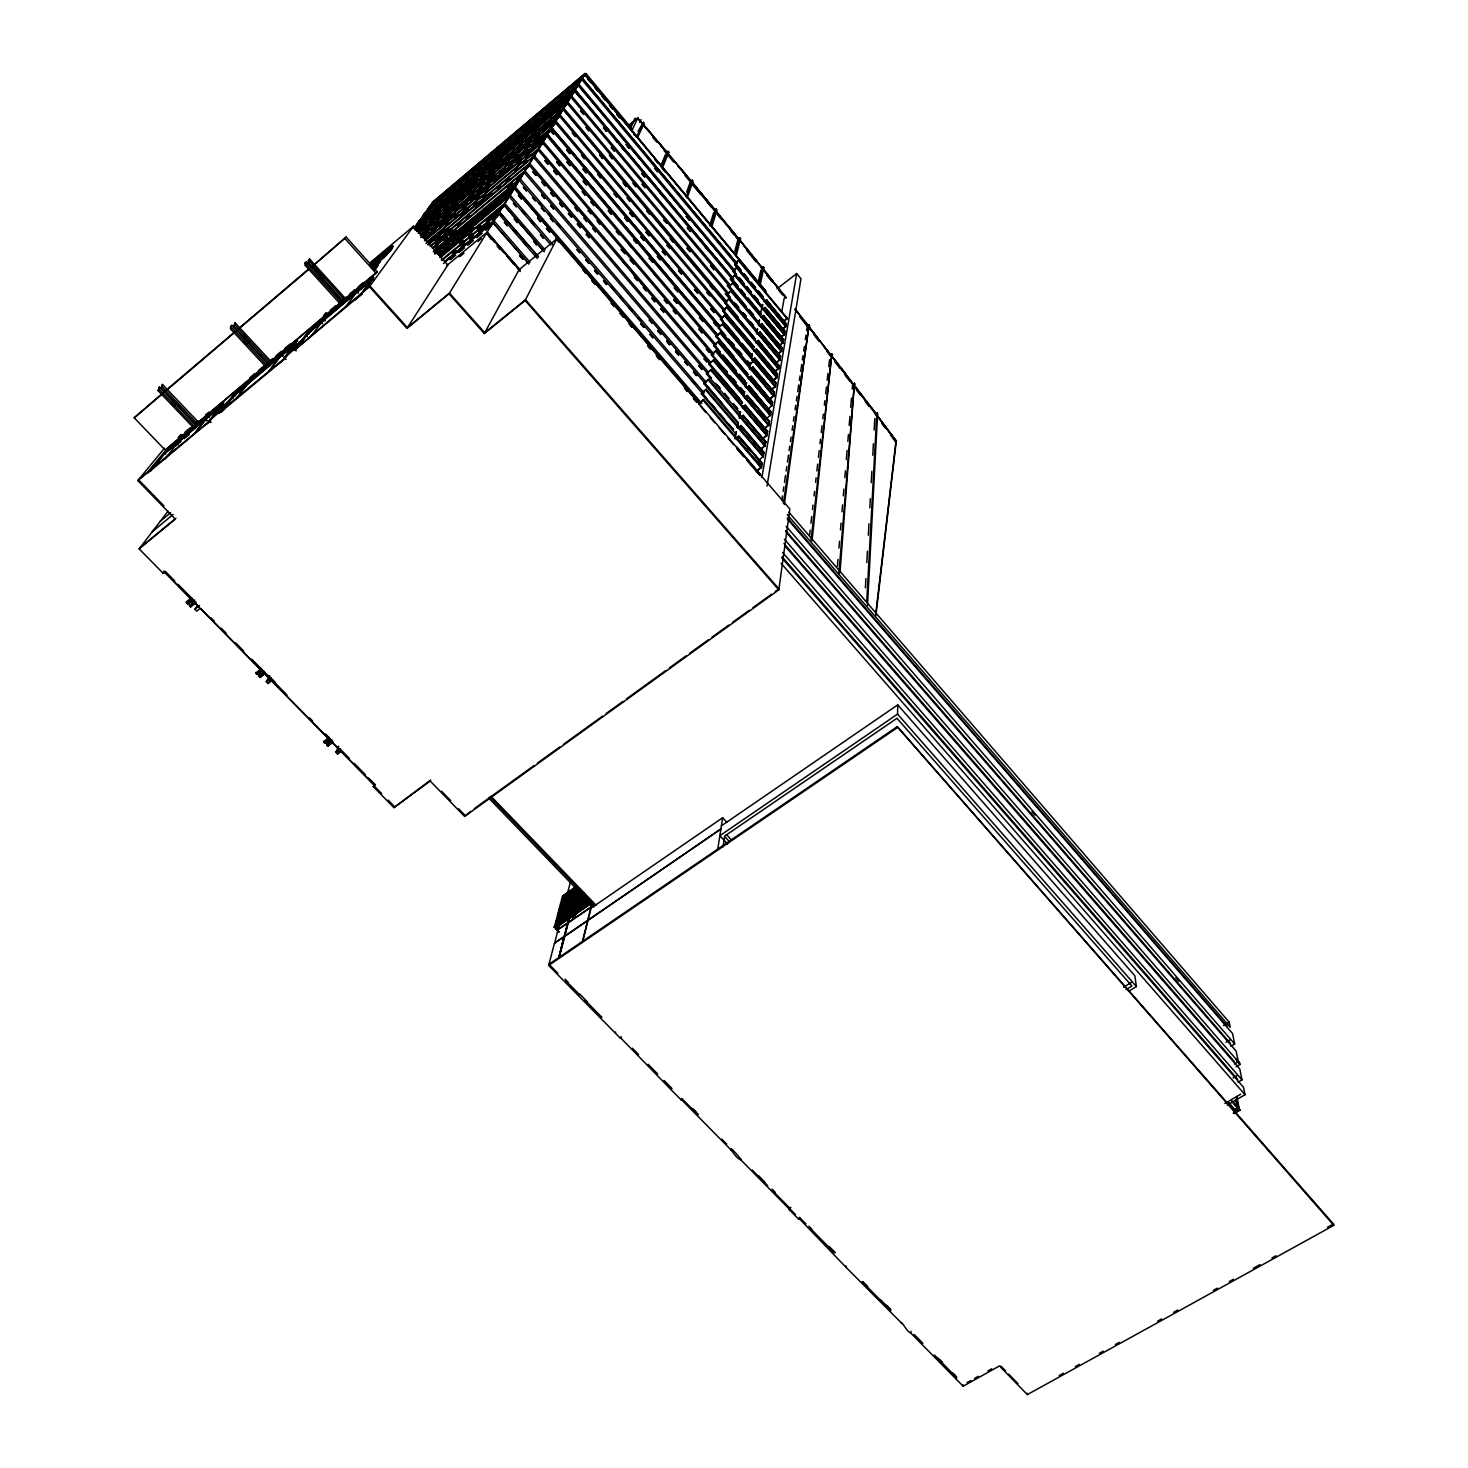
<?xml version="1.0" encoding="UTF-8"?>
<svg xmlns="http://www.w3.org/2000/svg" width="1468" height="1468" viewBox="0 0 1468 1468"><rect width="100%" height="100%" fill="white"/><g stroke="black" fill="none" stroke-linecap="round" stroke-linejoin="round"><path stroke-width="1.5" d="M190.62 606.981L189.39 605L190.62 606.981L195.794 602.816M161.205 388.103L162.471 384.451L198.455 422.215L197.318 423.628L196.07 424.656L161.205 388.103L162.471 384.451M158.14 390.708L159.406 387.057L195.391 424.784L194.253 426.197L193.005 427.225L158.14 390.708L159.406 387.057M557.84 973.247L548.977 964.256L897.26 726.642L1333.476 1224L1333.806 1225.358L1027.325 1394.6L999.433 1365.937L963.173 1386.232L910.619 1332.889L911.022 1331.274M192.785 599.751L187.592 603.917L186.381 601.953L191.739 597.641M901.48 1323.622C900.82 1319.347 907.426 1332.724 910.619 1332.889M187.592 603.917L186.381 601.953M1333.806 1225.358L897.26 726.642M1128.598 991.322L1136.397 986.551L897.554 714.09L897.755 704.86L721.394 825.842M901.884 1323.402L845.972 1267.269L846.027 1265.911M867.496 605.587L877.607 413.664L876.855 412.765L875.038 414.104M866.707 602.247L876.855 412.765M865.386 587.787L865.9 578.649M866.799 562.648L867.423 551.234M868.322 535.233L868.946 523.801M869.845 507.8L870.341 498.661M871.24 482.66L871.864 471.228M872.763 455.245L873.387 443.813M874.157 430.087L874.8 418.674M799.583 1217.467L798.702 1219.284L799.583 1217.467L805.877 1223.872M839.99 572.52L854.413 383.24L852.596 384.579L852.229 389.13M798.702 1219.284L789.142 1209.559L790.812 1207.283M789.142 1209.559L789.637 1207.999L772.48 1190.566M838.87 573.713L854.413 383.24M837.421 566.208L837.989 559.4M838.944 548.059L839.512 541.233M840.467 529.893L841.036 523.085M841.99 511.726L842.559 504.919M843.311 495.835L843.88 489.027M844.834 477.669L845.403 470.861M846.339 459.502L847.109 450.419M847.862 441.354L848.431 434.528M849.183 425.445L849.954 416.38M850.706 407.297L851.458 398.213M811.088 539.802L831.842 353.843L830.044 355.219M812.024 540.885L831.842 353.843M740.734 1160.436L740.881 1159.133C719.944 1134.14 738.019 1162.491 740.881 1159.133M809.657 534.591L810.171 530.058M810.942 523.232L811.712 516.424M812.501 509.616L813.015 505.084M814.043 496L814.556 491.45M815.584 482.366L816.098 477.834M816.887 471.008L817.658 464.2M818.428 457.392L819.199 450.584M819.97 443.776L820.502 439.226M821.273 432.418L822.043 425.61M822.814 418.802L823.328 414.251M824.374 405.168L824.888 400.636M825.658 393.809L826.429 387.002M827.2 380.194L827.97 373.386M828.759 366.578L829.53 359.752M875.864 615.863L896.251 441.317L886.085 427.628M875.772 613.551L895.957 441.281M730.936 1150.49L731.101 1149.187M368.688 778.003L375.111 784.536L373.276 786.609L393.956 807.62L430.638 779.985L430.197 781.068L464.64 816.447L778.811 589.861L789.857 509.011L556.867 238.789L519.085 269.653L484.312 333.548L449.006 293.82L486.807 232.696L519.085 269.653M784.316 504.46L809.125 324.685L807.327 326.061L806.666 330.594M783.38 503.377L809.125 324.685M781.838 500.46L782.499 495.927M783.16 491.395L783.82 486.862M784.481 482.33L785.472 475.54M786.132 471.008L786.811 466.475M787.472 461.961L788.463 455.153M789.123 450.621L789.784 446.107M790.445 441.574L791.105 437.042M792.096 430.252L792.757 425.72M793.417 421.188L794.078 416.655M795.087 409.866L795.748 405.333M796.408 400.801L797.069 396.268M797.73 391.736L798.72 384.946M799.381 380.414L800.042 375.881M800.702 371.349L801.693 364.559M802.354 360.027L803.014 355.495M803.693 350.962L804.354 346.448M805.345 339.64L806.005 335.108M722.99 846.889L724.366 837.898M671.537 1088.705L671.335 1089.972L681.372 1100.156L681.959 1098.633L697.924 1114.873M558.831 957.833L564.024 936.584L558.831 957.833L564.593 936.492L720.935 828.796M681.372 1100.156L681.556 1098.89M717.76 849.11L722.66 817.731L726.752 822.172M767.012 486.128L800.977 278.736L796.684 273.562L776.957 288.847M761.892 477.522L796.684 273.562M780.003 359.532L780.481 356.724M781.471 350.962L781.949 348.21L761.69 324.079L759.25 325.951M783.398 339.86L782.939 342.558L762.809 318.574L763.342 315.95L783.233 339.989L782.756 342.686M784.811 331.695L784.352 334.337L764.443 310.555L764.975 307.968L784.646 331.823L784.187 334.465M785.747 326.263L786.206 323.676L766.553 300.169L766.039 302.683M760.387 474.274L759.617 474.861L746.625 459.814L759.598 474.953L760.387 474.274L736.661 446.749M756.479 471.779L761.672 466.861L756.681 470.678M758.424 460.805L763.562 455.961L706.181 389.259L701.319 393.809L735.945 434.051M760.332 450.089L765.397 445.299L760.516 449.043M765.25 442.363L766.002 441.813L765.25 442.363L742.991 416.38M762.186 439.611L767.195 434.895L711.191 369.477L706.438 373.918L740.221 413.37M764.002 429.372L768.957 424.711L713.595 359.917L708.897 364.303L742.294 403.388M765.782 419.371L770.682 414.747L769.929 415.371M768.553 408.783L772.37 405.003L718.256 341.42L713.668 345.714L746.313 384.047M770.241 399.204L774.003 395.479L720.513 332.484L715.98 336.722L748.24 374.707L716.201 335.823M771.893 389.846L775.618 386.157L772.058 388.91M762.975 368.872L776.132 383.166L754.772 357.807L752.038 359.972M773.508 380.671L777.196 377.019L724.88 315.18L720.439 319.327L752.001 356.614L720.66 318.464M775.104 371.698L778.737 368.083L727.009 306.812L722.605 310.904L753.818 347.843M776.645 362.908L780.26 359.33L729.082 298.61L724.733 302.647L755.598 339.273L562.96 109.183L738.404 317.382M759.947 333.053L780.737 356.522L760.057 331.86L757.433 333.878L760.057 331.86M778.168 354.283L781.728 350.76L778.315 353.439M779.655 345.842L783.178 342.374L730.091 279.03M783.655 339.603L763.415 315.437L783.655 339.603L768.92 323.327M779.435 338.869L784.609 334.135L734.752 274.681M764.901 308.647L785.068 331.438L765.03 307.473L762.461 309.509M782.536 329.474L786.004 326.079L766.094 302.243M783.93 321.529L787.362 318.226L738.808 260.056L734.679 263.873L763.947 298.921M745.047 406.269L767.048 432.032M768.792 421.922L769.544 421.353L747.175 395.131L744.331 397.369M767.654 408.654L770.516 412.031M750.937 377.313L772.186 402.342M773.269 396.103L774.003 395.479L770.406 398.268M756.442 350.265L777.012 374.56M758.222 341.549L778.554 365.679M772.021 307.436L785.802 323.933M763.085 456.328L763.69 452.823L740.918 426.289L738.312 428.271M765.525 442.253L764.92 445.666L742.331 419.298L743.01 415.976L740.441 417.921M771.911 405.351L772.443 402.232L750.974 376.927L748.496 378.817L750.992 376.615L772.627 402.085L772.095 405.205L750.368 379.661L750.992 376.615M773.563 395.809L774.095 392.763L752.845 367.697L750.405 369.569M775.177 386.488L775.691 383.497L754.68 358.651L754.093 361.568M776.755 377.349L777.269 374.432L756.515 349.512L754.001 351.439M778.297 368.413L778.811 365.55L758.24 341.163L757.671 343.952M785.582 326.391L786.041 323.804L766.535 300.463L766.021 302.977M781.765 311.693L784.206 298.243M615.643 1031.967L615.404 1033.197L620.542 1038.408L621.184 1036.903M620.542 1038.408L620.78 1037.179M738.789 436.528L738.092 440.015L761.378 467.081L762.002 463.503L738.789 436.528L736.019 438.62M740.955 425.977L740.257 429.372L763.268 456.181L763.874 452.676L740.955 425.977L738.202 428.032M743.047 415.646L742.368 418.967L765.122 445.52L765.709 442.107L743.047 415.646L740.349 417.701M752.864 418.674L766.92 435.097L767.489 431.757L745.102 405.553L744.441 408.801L750.056 415.389M747.12 395.699L746.46 398.874L768.681 424.913L769.25 421.646L747.12 395.699L744.551 397.938M749.084 386.047L748.441 389.148L770.406 414.949L770.957 411.756L749.084 386.047L746.46 388.047M752.882 367.385L752.277 370.358L773.746 395.681L774.26 392.617L752.882 367.385L750.313 369.349M752.919 366.908L774.535 392.415L752.809 368.083M754.717 358.357L754.13 361.256L775.361 386.359L775.875 383.368L754.717 358.357L752.166 360.302M755.928 352.357L756.515 349.512M776.994 374.634L777.71 374.028L756.571 348.98L753.873 351.109M758.277 340.851L757.708 343.64L778.48 368.284L778.976 365.422L758.277 340.851L755.781 342.76M760.002 332.374L759.451 335.108L779.82 359.66L780.315 356.852L760.002 332.374L757.543 334.282M761.69 324.079L761.14 326.758L781.306 351.091L781.783 348.338L761.653 324.373L761.121 327.052M765.03 307.473L785.068 331.493M766.608 299.729L785.784 323.988M738.055 440.363L738.771 436.858L761.8 463.649L761.195 467.228L751.066 455.465M740.221 429.702L740.918 426.289M765.856 409.976L770.223 415.095L770.773 411.902L749.047 386.359L748.405 389.479L754.222 396.305M750.974 376.927L750.35 379.973L761.837 393.497M752.24 370.67L752.845 367.697M755.91 352.669L756.479 349.806L777.269 374.432L776.939 377.221L757.341 354.027M759.415 335.42L759.965 332.685M762.791 318.868L763.323 316.244M764.424 310.849L764.938 308.262M765.966 303.472L768.718 306.794M735.009 438.547L736.404 431.849M737.321 427.372L738.331 422.564L704.163 382.744L708.714 379.258L765.379 445.391M739.175 418.453L740.569 411.737M743.799 396.103L744.735 391.644M745.652 387.185L746.588 382.708M749.359 369.312L750.754 362.614M756.772 333.566L757.69 329.107M758.626 324.63L759.543 320.171M761.855 308.996L762.791 304.537M750.643 364.688L747.707 361.128M734.661 438.51L736.055 431.812M736.973 427.335L737.909 422.876M739.303 416.178L740.221 411.701M743.469 396.066L744.404 391.607M745.322 387.13L746.258 382.671M749.506 367.037L750.423 362.578M751.359 358.1L752.277 353.641M756.46 333.53L757.378 329.071M758.314 324.611L759.25 320.134M760.167 315.675L762.498 304.5M760.02 285.563L763.892 267.635L763.121 266.699L761.323 268.112M759.231 284.608L763.121 266.699M758.222 282.241L760.883 270.13M592.687 905.774L592.32 907.297L722.66 817.731M591.586 906.306L590.558 905.242L591.732 904.435L592.852 905.958L568.024 923.023L564.666 936.217L568.024 923.023M582.502 941.373L590.962 907.261M582.686 941.557L591.347 907.004M639.461 120.266L639.92 122.321M576.392 911.444L574.777 917.849L573.749 916.803L580.209 891.168M637.699 118.009L646.581 128.377M575.236 912.234L573.621 918.656L572.593 917.592L577.438 898.361M703.594 399.516L698.676 404.122L703.594 399.516L761.653 466.952M701.319 393.809L706.181 389.259M738.11 423.591L703.906 383.754L708.714 379.258M706.438 373.918L711.191 369.477M708.897 364.303L713.595 359.917M744.331 393.608L711.319 354.907L715.962 350.558L770.663 414.82M713.668 345.714L718.256 341.42M715.98 336.722L720.513 332.484M750.148 365.569L718.237 327.933L722.733 323.749L775.599 386.231M720.439 319.327L724.88 315.18M722.605 310.904L727.009 306.812M724.733 302.647L729.082 298.61M757.323 330.869L726.807 294.573L731.101 290.572L781.728 350.834M728.825 286.664L733.082 282.7L728.825 286.664L759.029 322.63M730.825 278.92L735.028 274.993L730.825 278.92L760.718 314.574L748.074 298.499M732.771 271.323L736.936 267.451L732.771 271.323L762.351 306.665M734.679 263.873L738.808 260.056M569.602 916.014L568.098 922.748L569.768 916.197M703.906 383.754L704.163 382.744M711.319 354.907L715.962 350.558M718.237 327.933L722.733 323.749M726.807 294.573L731.101 290.572M567.639 923.299L564.281 936.474L567.639 923.299L558.005 929.629L554.739 943.025M736.422 254.845L740.569 238.752L739.78 237.816L737.982 239.229L734.826 251.303M735.615 253.891L739.78 237.816M557.033 924.785L555.895 929.079L565.474 896.086M615.404 1033.197L548.665 965.449L554.482 943.135L721.1 828.98M558.079 929.336L559.216 924.95M567.731 892.324L570.336 882.323M557.271 923.831L589.219 901.829M557.712 922.179L585.86 902.783M564.354 896.875L558.06 920.821L586.191 901.425M558.941 932.07L554.225 926.877L589.329 902.71M555.106 923.574L588.264 900.71M556.831 917.005L584.356 898.012M558.556 910.509L584.117 892.838M559.822 905.664L579.86 891.81M561.088 900.857L579.236 888.287M561.932 897.682L576.429 887.626M711.65 227.448L716.953 209.924L716.164 208.97L714.365 210.419M711.503 224.292L716.164 208.97M709.668 225.76L713.687 212.603M687.097 198.015L693.061 181.096L692.254 180.142L690.455 181.592L686.694 192.161M686.272 197.024L692.254 180.142M464.64 816.447L470.604 811.327M663.096 166.288L668.821 152.232L668.013 151.259L666.215 152.727M661.444 167.315L668.013 151.259M661.261 164.783L665.389 154.746M326.19 742.79L328.153 741.303L329.878 743.047L327.914 744.533L326.19 742.79L328.41 737.542M373.276 786.609L375.111 784.536M638.085 136.451L644.232 123.312L643.406 122.339L638.066 131.331M636.36 137.313L643.406 122.339M338.741 746.184L335.823 752.258L337.567 754.02L339.512 749.983M631.625 131.496L632.598 129.459L586.007 73.584L432.877 202.584L414.196 228.366L570.612 96.796L746.276 306.427M631.79 130.725L637.699 118.229L645.92 127.808M630.689 126.505L635.259 118.284L630.745 127.569M484.312 333.548L525.104 300.5L556.867 238.789M260.9 668.949L258.331 673.922L260.093 675.72L262.056 674.197L260.295 672.399M318.96 278.865L320.905 277.213L323.015 279.526L321.07 281.177L318.96 278.865L320.63 275.837M269.672 675.739L266.277 681.684L268.075 683.519L270.332 679.537M248.257 342.796L246.349 344.393L244.257 342.136L246.147 338.943M497.909 216.126L492.991 219.925M550.408 131.001L553.656 134.028M573.951 92.833L562.005 102.705M550.683 130.872L553.638 134.359M584.594 75.859L586.007 73.584M443.483 263.488L492.899 222.475L528.829 263.745M529.985 262.277L493.964 220.75L444.602 261.744M499.395 211.961L538.517 256.9L499.395 211.961L441.373 260.148M503.763 204.896L544.133 251.615L503.763 204.896L440.4 257.597M504.735 203.318L545.05 249.872M550.885 245.009L509.011 196.437L438.712 254.955M509.946 194.895L553.252 245.046M698.603 402.214L514.112 188.179L698.584 402.287M515.029 186.693L701.851 403.498M519.048 180.197L706.714 398.397M529.544 163.205L708.383 372.156M538.664 148.452L714.035 354.228M546.573 135.698L734 356.449M547.417 134.304L717.98 335.365L547.417 134.304L423.518 238.146M420.692 237.302L551.619 127.514L719.999 326.281M554.922 122.174L723.008 320.905M418.894 233.228L558.996 115.587L754.313 347.017M559.73 114.394L725.119 310.372M563.675 108.026L726.99 301.894M567.566 101.732L415.187 229.834L567.566 101.732L728.825 293.6M413.425 228.494L571.327 95.64L730.385 285.196M574.997 89.713L733.615 278.92L574.997 89.713L418.655 221.283M422.784 215.612L577.952 84.924L736.422 274.296M578.612 83.859L735.303 271.158M584.723 74.006L765.856 291.178L584.723 74.006L432.289 202.529L585.09 73.4M446.951 265.414L487.192 232.072L584.686 74.317M491.982 224.659L494.386 220.769M496.79 216.86L499.212 212.97M504.019 205.171L584.668 74.629L765.268 291.104M175.646 404.232L173.793 405.774L171.701 403.572L173.793 400.232M194.804 600.118L190.51 605.128L188.711 603.293L191.647 598.595M413.499 226.219L369.422 286.737L406.985 328.41L447.813 265.011L413.499 226.219L369.624 263.139M199.685 608.761L196.73 611.128L194.895 609.257L197.428 605.477M168.049 511.158L139.13 548.885L163.205 573.327L165.223 571.272L174.747 580.943M417.628 222.714L574.318 90.796L737.633 285.709M423.702 214.346L578.649 83.823M427.738 208.786L581.511 79.18L740.991 270.167M428.729 207.41L582.851 77.327M413.884 228.329L432.583 202.566M418.82 223.356L429.94 214.071M368.119 285.691L370.633 282.278M354.852 300.133L361.88 294.261L361.11 293.692L373.423 276.883C342.062 301.931 309.381 329.327 284.168 358.889L295.784 343.861M165.884 390.433L134.194 417.829L165.242 450.07L376.065 273.268L377.239 271.69L346.173 237.082L313.234 265.58L346.173 237.082M362.761 292.004L370.633 281.25M370.89 280.902L372.725 278.406L373.955 279.764M361.532 294.151L373.826 277.324L307.95 332.557L293.93 349.916M388.965 252.221L392.8 247.009L379.148 258.496M374.634 269.947L378.267 265.029L373.129 269.341M384.818 256.9L392.947 246.073L370.321 265.102M386.212 255.469L392.617 246.789L370.413 265.469M345.31 307.307L357.293 291.325L372.725 278.406M373.826 266.13L381.974 255.359L383.13 256.643M341.475 302.738L342.411 301.49L306.353 261.799L305.05 262.919L305.234 265.414L340.154 303.839L341.475 302.738L305.05 262.919M343.402 301.123L345.659 298.775L309.601 259.047L308.28 260.166L308.464 262.644L343.402 301.123L344.338 299.876M340.154 303.839L341.09 302.591M311.491 335.622L324.061 319.18L356.871 291.692L358.1 293.031M325.951 312.684L323.345 316.097L326.832 313.179M296.297 348.742L308.702 332.447L372.927 278.626M296.499 348.962L308.702 332.447M296.077 348.503L306.206 335.236L373.129 278.847M306.482 334.869L323.639 319.547L324.868 320.868M293.472 347.365L295.986 344.081M283.764 358.449L297.564 340.484C266.442 365.22 234.256 392.562 209.098 421.72L222.971 404.342M284.223 358.431L294.499 345.035L295.729 346.375M268.571 371.551L279.067 357.99M282.682 356.21L281.452 354.889L268.974 371.184M279.782 357.256L295.178 343.384M269.947 362.724L270.974 361.403L234.953 322.666L233.761 326.3L268.662 363.789L269.947 362.724L235.045 325.199L234.953 322.666M265.524 366.431L267.837 364.046L231.816 325.346L230.531 326.428L230.604 328.979L265.524 366.431L266.552 365.11M268.662 363.789L269.708 362.468M235.742 399.021L249.597 381.607L281.452 354.889M218.567 413.003L234.495 394.268L249.193 381.937M220.989 411.756L234.697 394.47L295.325 343.659M234.898 394.69L221.209 411.976L224.696 409.058M208.695 421.279L223.888 402.25L163.994 452.456L147.699 472.329L137.808 480.623L175.279 519.121L139.13 548.885M220.585 406.985L209.263 421.169L210.511 422.49M194.07 433.904L205.593 419.554L206.823 420.839M205.924 419.151L208.217 416.288L209.447 417.573M194.473 433.555L205.997 419.206L207.227 420.509M206.327 418.802L223.173 403.755M193.005 427.225L194.143 425.83M196.07 424.656L197.207 423.261M208.217 416.288L179.647 440.235L165.022 458.989M156.709 465.411L159.388 462.126M147.699 472.329L164.948 452.548L179.243 440.565M150.287 470.934L165.15 452.75L221.668 405.407M150.488 471.155L165.15 452.75M180.949 434.473L178.16 437.886L181.573 435.023M165.242 450.07L377.239 271.69M137.808 480.623L164.489 448.18M311.289 267.231L312.574 265.671L240.055 327.364M890.507 435.06L895.517 441.776L896.122 441.061M891.535 434.308L896.416 441.171L891.113 434.344M236.733 330.63L238.165 328.96M173.793 405.774L176.288 402.856M230.604 328.979L231.816 325.346M233.761 326.3L235.045 325.199M305.234 265.414L306.537 264.295L306.353 261.799M308.464 262.644L309.785 261.524L309.601 259.047M167.719 388.873L234.733 331.878M134.194 417.829L162.654 393.644M166.159 390.653L235.008 332.098M238.623 329.034L309.564 268.699M171.701 403.572L173.536 402.03M244.257 342.136L246.147 340.539M247.853 342.576L249.743 340.98M322.409 279.489L324.355 277.837M439.391 197.758L446.4 191.849M449.905 188.895L455.172 184.454M458.677 181.5L463.925 177.077M467.448 174.123L472.696 169.682M473.687 169.022L477.155 166.104M477.962 165.26L481.467 162.306M486.715 157.865L490.404 155.058M501.432 145.644L504.9 142.726M506.001 141.607L509.506 138.653M514.773 134.23L518.277 131.276M548.243 106.191L551.711 103.274M558.647 97.42L563.84 93.035M575.97 82.814L582.906 76.96M448.474 192.748L451.979 189.794M470.549 173.921L474.072 170.93M476.458 169.169L479.963 166.233M498.423 150.452L501.946 147.461M526.296 126.964L529.82 123.973M573.327 87.346L576.851 84.355M430.674 207.924L435.923 203.501M439.409 200.565L444.657 196.143M448.162 193.189L455.172 187.298M458.658 184.344L463.906 179.922M467.411 176.967L472.659 172.545M476.164 169.609L480.146 166.361M486.66 160.764L491.908 156.342M495.413 153.388L500.661 148.965M551.399 106.228L554.904 103.274M555.895 104.778L559.4 101.806M450.107 194.253L453.612 191.317M478.054 170.728L481.541 167.792M495.817 155.608L511.506 142.378M515.011 139.442L520.241 135.038M523.727 132.102L539.435 118.871M542.921 115.935L548.17 111.531M551.656 108.595L567.364 95.365M570.85 92.429L576.08 88.025M481.871 169.866L485.431 166.875M509.946 146.25L513.488 143.24M538.022 122.633L541.564 119.624M566.116 98.998L569.639 96.007M433.097 211.153L438.638 206.768M441.813 203.832L447.318 199.465M460.97 187.702L466.439 183.372M469.687 180.38L475.137 176.068M478.384 173.04L494.257 159.975M497.56 156.929L502.937 152.654M506.258 149.589L521.947 136.414M525.416 133.478L530.645 129.074M534.132 126.156L549.803 112.963M553.289 110.027L558.519 105.623M369.936 264.68L392.562 245.651L383.368 258.093L371.477 268.094M413.481 228.439L571.327 95.64M370.597 265.671L375.716 261.377M415.279 228.714L420.545 224.292M436.308 211.025L439.849 208.034M464.328 187.464L467.87 184.454M492.367 163.902L495.89 160.893M529.141 132.964L532.682 129.955M557.179 109.403L560.703 106.393M370.964 266.46L389.075 251.12M415.701 228.604L421.334 224.127M424.399 221.283L430.124 216.75M433.097 213.979L448.749 200.804M452.236 197.886L458.144 193.207M460.934 190.583L476.586 177.408M480.054 174.49L485.266 170.105M488.752 167.187L499.193 158.416M502.662 155.48L513.103 146.708M516.571 143.791L521.801 139.405M525.269 136.469L540.921 123.312M563.272 104.705L566.758 101.787M388.359 252.257L391.828 249.34M415.884 229.834L566.831 102.925L729.89 296.885M418.747 228.659L422.289 225.65M455.484 197.795L459.025 194.804M492.202 166.93L495.744 163.939M520.186 143.405L523.727 140.414M556.923 112.559L560.446 109.55M373.569 267.103L380.451 261.267M419.206 228.531L426.234 222.641M429.739 219.686L440.528 210.915M443.776 207.869L449.318 203.501M452.566 200.492L468.365 187.225M471.889 184.271L477.155 179.848M480.66 176.894L485.926 172.472M489.431 169.517L494.716 165.095M498.349 162.342L502.148 159.039M535.141 131.423L538.609 128.211M562.96 107.935L566.703 104.595M375.001 266.222L380.194 261.854M375.202 266.442L378.671 263.524M416.71 231.485L563.712 107.971M417.444 231.43L562.96 109.183M418.582 231.724L422.123 228.733M455.263 200.914L458.805 197.923M491.945 170.123L495.468 167.132M528.627 139.313L532.15 136.322M556.574 115.844L560.097 112.871M373.533 269.818L376.946 266.901M419.041 231.614L426.05 225.723M429.555 222.787L440.07 213.943M443.593 211.007L448.841 206.584M452.346 203.648L462.879 194.804M466.384 191.868L476.898 183.023M480.091 180.546L485.669 175.665M488.862 173.169L499.707 163.884M502.9 161.388L513.727 152.103M516.938 149.608L522.498 144.745M525.709 142.231L536.517 132.964M539.747 130.45L550.555 121.183M553.803 118.669L560.813 112.761M419.316 231.687L426.362 225.742M429.812 222.861L440.363 213.998M443.813 211.117L449.116 206.639M452.566 203.758L463.099 194.895M466.567 192.014L477.1 183.133M480.568 180.252L485.853 175.793M489.321 172.912L499.817 164.086M503.304 161.15L513.855 152.287M517.305 149.406L522.59 144.928M526.058 142.047L531.343 137.588M540.059 130.303L550.592 121.422M554.06 118.541L559.345 114.082M418.178 233.247L559.767 114.339M418.93 233.155L558.996 115.587M423.995 230.458L434.51 221.65M438.014 218.695L448.529 209.887M452.016 206.951L457.282 202.529M460.787 199.593L471.283 190.785M474.788 187.831L485.302 179.023M488.807 176.087L494.055 171.664M497.56 168.728L530.847 140.8M534.352 137.864L539.6 133.46M543.105 130.505L558.868 117.275M184.986 432.161L190.124 427.867M195.244 423.573L198.657 420.71M205.483 414.967L208.896 412.104M249.707 377.863L254.992 373.441M258.496 370.505L263.763 366.082M267.286 363.128L272.553 358.706M276.076 355.751L281.342 351.329M284.847 348.393L290.132 343.971M330.3 310.262L335.53 305.876M338.998 302.958L345.953 297.123M349.439 294.206L354.65 289.838M358.137 286.921L363.348 282.535M421.243 233.724L555.748 120.853L721.962 317.528M420.197 235.174L554.959 122.119M445.777 214.989L449.3 212.016M454.493 207.685L458.016 204.694M491.101 176.986L494.624 174.013M536.426 138.983L539.949 136.01M423.224 234.403L430.216 228.531M433.721 225.595L438.969 221.191M442.474 218.255L447.74 213.851M451.226 210.915L456.493 206.511M468.751 196.235L475.76 190.363M479.247 187.427L484.513 183.023M488.018 180.087L493.266 175.683M505.524 165.389L509.323 161.994M514.277 158.049L518.076 154.654M524.792 149.241L530.04 144.837M533.545 141.901L538.793 137.497M551.051 127.221L554.831 123.844M423.83 233.999L427.316 231.063M469.246 195.923L472.769 192.932M505.909 165.168L509.451 162.177M514.644 157.847L518.167 154.856M551.326 127.092L554.849 124.119M220.879 405.535L164.508 452.786L165.719 454.052M292.774 345.274L233.981 394.543L235.21 395.846M421.389 237.321L550.83 128.799L719.559 328.006M162.196 455.924L221.87 405.627M295.527 343.897L231.944 397.461L233.173 398.764M434.767 227.375L438.308 224.384M443.483 220.072L447.006 217.099M423.023 237.522L428.564 233.173L423.279 237.614M431.776 230.182L451.245 214.163L431.996 230.311M454.511 211.135L473.925 195.152L454.695 211.3M477.247 192.088L482.66 187.849L477.375 192.29M485.981 184.766L496.624 176.142M499.982 173.04L505.231 168.637M508.717 165.719L527.966 149.589M531.453 146.653L550.702 130.542M175.701 445.832L180.472 441.831M184.234 438.693L189.262 434.473M238.972 392.818L242.238 390.084M293.086 347.512L296.408 344.723M424.197 238.183L546.61 135.643M287.379 353.366L290.719 350.577M442.804 223.87L446.327 220.897M451.52 216.585L455.043 213.612M496.771 178.692L500.294 175.701M505.487 171.389L509.011 168.416M425.481 238.917L435.978 230.127M439.483 227.191L444.731 222.806M448.235 219.87L453.484 215.484M462.218 208.162L467.466 203.758M470.971 200.822L490.202 184.729M493.707 181.793L512.956 165.682M516.442 162.746L521.691 158.361M525.195 155.424L544.72 138.854M429.573 235.577L433.115 232.605M474.935 197.611L478.458 194.62M483.651 190.308L487.174 187.335M529.012 152.342L532.535 149.351M537.728 145.038L544.738 139.13M424.472 240.624L543.105 141.277L716.145 344.815M361.11 293.692L369.422 286.737M209.759 420.894L138.506 479.761L154.103 495.78M284.774 358.119L209.337 420.454L211.007 422.215M294.94 349.604L369.936 286.021L407.462 327.658L449.465 293.086L484.734 332.777L525.489 299.766L778.939 588.888L775.214 591.567M425.151 240.697L542.279 142.635L720.146 351.788M148.121 472.769L209.484 421.389M218.989 413.444L284.645 358.889L277.819 364.596M294.352 350.375L361.66 294.022M206.254 424.491L209.685 421.61M476.127 199.318L479.687 196.308M484.917 191.959L488.477 188.95M539.453 146.341L542.995 143.332M517.672 164.875L521.177 161.957M526.425 157.553L529.911 154.635M445.666 225.338L449.171 222.42M454.419 218.035L457.906 215.099M463.154 210.713L466.659 207.795M517.378 165.352L521.232 162.196M526.113 158.049L529.948 154.892M427.041 241.835L538.701 148.396M425.959 243.394L537.857 149.773L712.329 354.522M429.372 242.147L445.098 229.008M464.695 212.291L468.255 209.282M473.485 204.933L477.045 201.923M482.293 197.574L485.853 194.583M460.475 216.383L463.98 213.466M514.681 171.059L518.186 168.141M523.434 163.755L526.939 160.838M532.168 156.452L535.967 153.369M427.738 244.697L534.205 155.681L710.604 362.357M428.399 244.826L533.324 157.094L739.872 398.947M479.541 203.391L483.1 200.382M488.33 196.033L491.89 193.042M497.12 188.693L500.68 185.684M505.909 181.353L509.469 178.344M435.317 240.679L440.565 236.293M444.052 233.375L449.3 228.99M475.173 207.612L478.678 204.694M483.908 200.309L487.413 197.391M430.051 246.294L529.581 163.15M430.711 246.441L528.7 164.6L711.118 377.753M439.721 240.202L443.299 237.21M448.529 232.862L452.089 229.87M457.319 225.522L460.879 222.53M466.108 218.181L469.668 215.19M525.067 169.352L528.553 166.435M435.519 244.33L439.005 241.413M444.272 237.027L447.758 234.109M524.755 169.848L528.572 166.71M432.253 248.092L524.865 170.783L706.347 382.469M432.895 248.276L523.948 172.27L722.256 403.48M434.968 247.835L438.528 244.844M443.758 240.513L447.336 237.504M452.566 233.173L456.126 230.164M449.96 235.963L455.208 231.577M507.744 187.776L512.993 183.408M516.497 180.472L521.746 176.105M434.326 250.092L520.021 178.601L704.236 393.002M433.207 251.744L519.085 180.124M434.913 252.019L517.195 183.463M435.078 252.239L438.62 249.248M443.813 244.954L482.293 212.86M434.528 253.744L515.066 186.619M435.189 253.909L514.112 188.179M442.657 249.046L446.217 246.037M451.465 241.706L455.043 238.697M460.273 234.366L463.851 231.357M469.099 227.026L472.659 224.017M477.907 219.686L481.467 216.695M486.715 212.365L490.294 209.355M495.523 205.025L499.102 202.015M504.35 197.685L507.91 194.675M464.897 230.935L468.402 228.017M473.669 223.631L477.173 220.714M482.421 216.347L485.926 213.429M491.193 209.043L494.698 206.126M499.946 201.74L503.451 198.822M508.717 194.455L512.222 191.537M438.216 253.395L441.721 250.477M446.988 246.11L450.493 243.174M455.759 238.807L459.264 235.889M464.53 231.504L468.035 228.586M473.302 224.2L477.228 221.007M482.073 216.897L486.018 213.667M490.826 209.594L494.753 206.382M499.597 202.309L503.506 199.116M508.368 195.005L512.24 191.831M438.106 254.698L509.983 194.84M438.767 254.882L509.011 196.437M445.189 250.9L448.731 247.908M453.924 243.633L457.466 240.642M462.714 236.293L466.2 233.375M440.437 255.267L473.779 227.54M439.794 257.322L504.79 203.263M490.624 217.191L494.166 214.218M499.432 209.851L502.918 206.951M459.704 243.339L463.209 240.422M468.494 236.036L471.999 233.118M477.284 228.733L480.788 225.815M486.055 221.429L503.634 206.841M459.778 243.633L463.337 240.642M468.586 236.275L472.09 233.357M477.357 228.99L480.862 226.072M441.978 260.46L498.404 213.576L537.27 258.46M483.522 227.32L487.064 224.329M492.275 220.053L495.835 217.062M452.511 253.524L456.016 250.606M461.301 246.22L464.824 243.303M470.109 238.917L473.632 235.981M478.898 231.614L489.468 222.842M452.584 253.817L456.144 250.826M461.356 246.532L464.934 243.541M470.145 239.247L473.705 236.256M478.972 231.871L489.505 223.118M444.657 261.671L493.964 220.75M449.905 259.524L453.484 256.533M458.695 252.239L462.255 249.248M467.466 244.954L471.026 241.963M450.437 259.561L455.722 255.175M459.264 252.239L464.549 247.853M468.072 244.936L473.357 240.55M476.898 237.614L482.183 233.228M485.706 230.311L490.991 225.925M459.08 256.827L462.585 253.927M460.438 256.019L463.943 253.12M477.962 241.486L481.467 238.587M627.992 125.863L637.754 117.77M628.946 125.734L637.699 118.229M640.176 120.615L641.204 119.77M639.846 122.541L640.929 121.477M160.177 521.415L170.618 512.717M152.25 531.765L173.151 514.442M139.827 547.968L175.94 518.222M406.985 328.41L449.006 293.82M667.023 153.7L668.821 152.232M163.205 573.327L164.563 572.208L374.634 785.619M186.381 602.687L191.556 598.504M188.711 603.293L190.675 601.715L192.473 603.55M189.39 605.752L194.583 601.568M192.4 604.816L195.978 601.935M194.895 609.257L199.556 605.513M738.771 240.183L740.569 238.752M762.094 269.048L763.892 267.635M262.368 670.454L257.175 674.491L255.982 673.28L261.231 668.252M255.982 673.28L261.176 669.224M257.175 674.491L262.423 669.463M265.304 673.427L260.111 677.464L258.918 676.271L264.167 671.243M258.918 676.271L264.112 672.216M260.111 677.464L265.359 672.454M266.277 681.684L270.956 678.069M268.075 683.519L271.029 681.225M764.076 301.692L766.626 299.674M760.809 317.492L763.415 315.437M759.121 325.639L761.745 323.566L782.205 348.008L761.617 324.813M755.653 342.448L758.332 340.319L778.535 365.752M784.077 320.758L787.362 318.226M753.891 351.036L756.571 348.98M782.683 328.685L786.004 326.079L734.973 265.213M781.251 336.759L784.609 334.135M779.802 345.017L783.178 342.374M750.185 369.018L752.937 366.835M809.896 325.602L808.097 326.979L807.327 326.061M748.276 378.249L751.066 376.065L772.186 402.434M776.792 362.027L780.26 359.33M746.313 387.699L749.139 385.497L770.498 412.104M746.551 388.268L749.047 386.359M775.251 370.798L778.737 368.083M773.673 379.772L777.196 377.019M742.294 407.242L745.175 404.984L767.782 431.555L767.03 432.106M742.514 407.81L745.102 405.553M740.202 417.352L743.12 415.077L765.984 441.886M830.815 356.137L832.613 354.761M738.074 427.683L741.01 425.39L764.167 452.474L763.397 453.043L740.881 426.711M330.483 739.138L324.997 743.285L323.822 742.092L328.96 737.101M323.822 742.092L329.309 737.945M333.346 742.056L327.859 746.184L326.703 745.01L331.841 740M326.703 745.01L332.19 740.863M735.89 438.271L738.863 435.941L762.296 463.301L761.525 463.87L755.836 457.154M736.129 438.859L738.771 436.858M765.764 427.17L768.957 424.711M335.823 752.258L340.503 748.735M337.567 754.02L340.539 751.799M762.369 438.583L767.195 434.895M853.367 385.497L855.165 384.139M875.79 415.004L877.607 413.664M393.956 807.62L430.197 781.068M895.517 441.776L896.544 441.024M474.329 808.648L533.765 765.764M537.471 763.085L559.767 747.01M563.473 744.331L602.486 716.182M606.192 713.503L622.909 701.447M626.634 698.768L665.628 670.637M669.353 667.958L686.07 655.884M689.776 653.205L708.347 639.809M712.072 637.13L728.789 625.074M732.495 622.395L749.212 610.339M752.937 607.66L771.507 594.265M576.832 886.048L562.281 896.361L576.759 886.323M564.409 896.599L575.566 888.672M577.841 887.956L561.437 899.535L577.768 888.232M564.006 898.196L576.924 889.241M563.657 899.517L578.447 889.278M563.584 899.792L578.374 889.553M578.851 889.883L560.611 902.728L578.777 890.159M563.161 901.389L579.897 889.59M580.264 890.214L560.17 904.325L580.19 890.489M562.739 902.985L579.42 891.443M564.244 903.022L580.943 891.48M564.189 903.297L580.869 891.755M581.273 892.14L559.326 907.554L581.2 892.416M561.895 906.196L580.539 893.076M582.704 892.489L558.904 909.169L582.631 892.764M561.473 907.793L581.934 893.663M561.125 909.132L581.603 895.003M561.051 909.408L581.53 895.278M583.732 894.434L558.042 912.399L583.658 894.709M560.629 911.041L583.053 895.315M583.328 896.049L557.62 914.032L583.255 896.324M560.207 912.656L584.447 895.92M584.759 896.398L557.198 915.647L584.686 896.673M559.785 914.289L563.51 911.701M567.254 909.132L584.062 897.535M559.345 915.904L585.585 897.572M585.787 898.379L556.335 918.931L585.714 898.655M558.923 917.537L585.2 899.205M587.237 898.728L555.895 920.564L587.163 899.003M558.501 919.17L586.594 899.811M588.668 899.095L555.454 922.216L588.595 899.37M589.714 901.077L554.592 925.501L589.659 901.352M554.152 927.17L591.09 901.719M556.776 925.757L588.76 903.737M556.409 927.134L590.301 903.811M556.335 927.427L590.246 904.086M572.593 917.592L573.749 916.803M556.923 930.125L592.925 905.664M564.207 936.767L554.482 943.135M897.554 714.09L719.852 835.714L727.614 844.082M548.665 965.449L897.242 727.706M671.335 1089.972L620.927 1038.151M1123.607 987.175L1131.388 982.422M1126.048 989.615L1131.901 986.037L896.966 718.274L724.421 836.246L729.101 841.292M1223.395 1025.526L1229.138 1022.095L788.848 512.167M845.972 1267.269L799.491 1218.807M1225.964 1042.262L1229.78 1040.005M1230.845 1046.262L1234.68 1043.987L1232.551 1033.545L787.252 518.755M1239.506 1062.337L1236.386 1058.997M1236.056 1066.759L1239.965 1064.447L1239.634 1062.795M1234.423 1064.006L1238.295 1061.731L1236.111 1051.033L785.49 531.453M1233.065 1078.007L1236.974 1075.714M1238.093 1082.191L1242.001 1079.898L1239.763 1068.943L785.196 546.206M1224.881 1103.441L1240.699 1094.21M1227.211 1105.092L1245.029 1094.724L1243.506 1087.274L781.857 557.858M1233.212 1113.203L1239.451 1109.808L1236.79 1096.449M1234.184 1113.35L1240.13 1109.9L1234.239 1113.643M948.787 1369.644L956.108 1377.057L955.741 1378.691M966.953 1382.691L970.807 1380.526M974.587 1378.415L978.404 1376.287M987.927 1370.947L991.744 1368.8M1059.272 1375.498L1063.364 1373.241M1075.292 1366.635L1079.402 1364.359M1099.312 1353.368L1103.312 1351.166M1115.313 1344.523L1119.313 1342.321M1157.646 1321.145L1161.647 1318.925M1173.684 1312.282L1177.703 1310.062M1213.394 1290.335L1217.394 1288.133M1229.395 1281.491L1233.395 1279.289M1253.415 1268.224L1259.948 1264.627M1271.967 1257.966L1275.986 1255.764M1327.476 1227.321L1333.476 1224M268.461 675.464L275.507 682.62M178.05 584.301L194.07 600.577M211.172 617.973L214.346 621.184M221.301 628.249L226.109 633.148M235.724 642.911L243.743 651.04M251.744 659.187L261.359 668.949M261.763 669.371L286.994 695.006M309.418 717.797L312.629 721.045M331.713 740.441L325.437 734.073L328.502 737.175M339.75 748.607L349.402 758.405M354.21 763.305L365.495 774.774M828.998 1246.314L835.329 1252.755M163.81 571.107L197.409 605.238M200.602 608.486L338.19 748.258M341.402 751.506L373.386 784.022M692.547 1108.34L695.759 1111.606M772.003 1189.043L775.141 1192.236M808.868 1226.184L811.731 1229.101M831.604 1249.286L834.613 1252.332M886.69 1305.309L890.819 1309.511M564.978 979.101L568.134 982.294M579.493 993.818L587.237 1001.69M695.08 1111.239L698.236 1114.432M758.681 1175.85L764.846 1182.107M810.611 1228.661L834.228 1252.644M862.799 1281.601L867.606 1286.482M880.763 1299.932L890.434 1309.75M939.502 1359.588L942.199 1362.341M952.402 1372.617L955.485 1375.755M937.667 1357.827L942.474 1362.708M953.686 1374.103L956.897 1377.351M373.753 785.545L381.698 793.619M388.047 800.078L394.415 806.519M565.712 980.587L579.86 994.955M584.594 999.745L601.88 1017.324M632.268 1048.189L638.617 1054.63M648.14 1064.3L657.646 1073.952M663.995 1080.393L671.922 1088.449M721.907 1139.205L726.697 1144.067M752.203 1169.978L767.801 1185.814M862.12 1281.619L890.764 1310.704M914.124 1334.43L922.877 1343.312M934.327 1354.964L948.328 1369.167M789.252 1208.237L795.619 1214.715M681.758 1099.899L731.339 1150.233M741.138 1160.179L789.527 1209.32M255.872 672.436L257.065 673.647M258.808 675.408L260.001 676.62M323.602 741.156L324.997 743.285M326.465 744.056L327.859 746.184M559.216 957.558L564.593 936.492M554.225 926.877L559.014 931.795M557.051 928.29L558.244 929.519M154.434 496.129L163.994 505.946M441.574 791.234L450.694 800.611M458.658 808.795L465.026 815.346M1000.919 1366.121L1005.58 1370.892M1008.663 1374.085L1017.966 1383.627M566.042 893.939L567.052 894.966M490.991 796.28L596.026 905.15M489.963 797.014L594.962 905.829M488.642 797.968L593.696 906.802M179.647 440.235L180.858 441.501M177.261 443.152L178.49 444.437M176.931 443.575L178.16 444.841M159.388 389.644L194.253 426.197M162.453 387.038L197.318 423.628M220.916 406.581L222.127 407.884M234.495 394.268L235.706 395.553M1236.129 1059.694L1239.249 1063.015M1236.863 1061.125L1239.965 1064.447M243.706 334.924L246.477 337.897M231.889 327.896L266.791 365.367M281.874 354.54L283.085 355.862M286.021 359.458L284.352 357.66L294.517 349.145L296.187 350.962M726.476 834.613L731.137 839.641M294.793 344.668L296.022 345.989M306.206 335.236L307.436 336.576M307.95 332.557L309.179 333.878M324.061 319.18L325.29 320.519M321.382 322.52L322.611 323.859M309.785 261.524L344.723 300.022M314.299 266.772L317.29 270.094M313.969 267.194L320.905 274.828M357.293 291.325L358.522 292.683M344.943 238.605L376.065 273.268M381.57 255.689L382.726 256.992M897.755 704.86L1134.837 975.761L1136.397 986.551M1232.588 1101.294L1240.185 1110.193M1231.946 1101.239L1239.451 1109.808M1231.615 1101.22L1239.12 1109.771M1228.698 1102.376L1235.616 1110.487L1238.809 1108.615L1236.643 1097.66M525.104 300.5L778.811 589.861M782.114 556.794L1237.707 1079.384M781.104 563.308L1245.029 1094.724M487.192 232.072L520.314 270.002M487.174 232.458L494.679 241.064M497.689 244.514L505.212 253.12M508.203 256.551L515.727 265.176M494.643 242.238L487.119 233.614L491.138 239.284M497.652 245.688L503.671 252.588M506.699 256.038L514.222 264.662M517.231 268.112L520.241 271.562M497.01 246.018L500.019 249.45M784.426 539.233L1238.295 1061.731M783.949 543.509L1234.056 1061.236M504.24 222.42L507.231 225.852M782.591 552.463L1242.001 1079.898M492.844 222.549L528.792 263.818M519.856 255.56L522.847 259.267M519.8 255.891L522.81 259.341M786.206 526.333L1234.68 1043.987M1031.912 811.694L1034.922 815.144M1175.813 977.743L1178.822 981.193M785.729 530.572L1230.478 1043.509M514.094 218.915L517.048 222.714M533.545 241.339L536.462 245.101M512.827 229.687L515.782 233.21M523.305 241.761L526.315 245.211M787.233 514.589L1230.184 1027.233L1229.138 1022.095M787.472 517.947L1226.991 1026.169M521.801 210.841L524.737 214.365M530.737 221.191L533.673 224.696M513.36 203.538L516.351 207.006M540.279 234.697L543.197 238.458M539.325 203.336L542.298 206.804M548.28 213.741L551.252 217.209M557.234 224.164L560.207 227.632M610.963 286.645L613.954 290.113M619.918 297.05L622.909 300.518M628.873 307.473L631.864 310.941M637.828 317.877L640.819 321.345M691.556 380.359L694.548 383.827M711.191 403.59L715.65 408.801M720.146 413.903L724.586 419.187M729.082 424.289L733.523 429.573M701.576 392.8L733.284 429.647M523.415 187.188L526.388 190.656M532.352 197.574L535.325 201.024M541.27 207.942L544.261 211.41M550.206 218.328L553.179 221.796M576.997 249.468L579.97 252.918L576.924 249.652M585.934 259.854L588.907 263.304M594.852 270.222L597.825 273.69M603.788 280.608L606.761 284.058M641.002 323.859L643.975 327.309M738.734 437.281L750.111 450.621M523.434 187.482L526.406 190.932M585.842 260.019L588.778 263.543M594.76 270.369L597.696 273.892M603.66 280.737L606.614 284.26M640.819 323.914L643.755 327.437M594.595 270.828L597.568 274.277M603.531 281.214L606.504 284.664M740.936 443.721L748.166 452.107M703.337 400.544L761.47 468.072M736.587 447.355L760.075 474.586M518.461 195.281L521.452 198.749M537.93 217.851L540.921 221.319M546.903 228.256L549.894 231.742M555.895 238.678L558.886 242.147M582.833 269.928L585.824 273.397M591.806 280.333L594.815 283.819M611.275 302.903L614.266 306.372M620.248 313.326L623.258 316.794M629.24 323.731L632.231 327.217M656.178 354.981L659.169 358.449M684.62 387.974L687.611 391.442M693.612 398.378L696.603 401.847M700.144 405.81L705.98 412.581M710.365 417.664L714.732 422.747M719.118 427.83L724.953 434.601M727.889 437.996L733.725 444.767M518.479 195.574L521.434 199.097M537.912 218.108L540.848 221.631M546.867 228.494L549.821 232.036M591.714 280.48L594.668 284.021M611.128 303.014L614.101 306.555M620.102 313.418L623.056 316.96M629.075 323.804L632.029 327.364M684.363 387.937L687.336 391.479M693.336 398.323L696.309 401.883M537.435 218.218L540.426 221.668M546.371 228.568L549.344 232.036M647.553 345.897L650.526 349.347M656.49 356.247L659.462 359.697M708.457 380.249L765.195 446.437M541.692 194.95L544.683 198.437M550.647 205.373L553.62 208.841M649.003 319.969L651.994 323.437M660.93 333.86L657.939 330.392L660.692 333.952M666.894 340.796L669.867 344.264M675.831 351.219L678.822 354.687M684.767 361.642L687.758 365.11M693.722 372.046L696.694 375.533M541.692 195.207L544.665 198.675M550.61 205.612L553.564 209.153M666.674 340.815L669.628 344.356M675.61 351.219L678.565 354.761M684.528 361.605L687.483 365.165M693.465 372.01L696.419 375.569M657.737 331.016L660.728 334.484M666.692 341.438L669.665 344.907M675.629 351.861L678.62 355.329M705.924 390.286L763.36 457.135M571.07 201.079L574.043 204.547M579.952 211.465L582.906 214.934M588.833 221.852L591.788 225.32M622.854 261.689L625.827 265.157M631.735 272.075L634.69 275.544M640.617 282.48L643.571 285.93M683.519 332.685L686.474 336.154M692.401 343.09L695.355 346.54M717.852 373.533L742.496 402.397M574.777 207.575L577.676 211.319M583.695 217.998L586.558 221.741M592.613 228.439L595.494 232.072M634.194 277.103L637.167 280.572M643.112 287.526L646.085 291.013M651.847 298.004L655.003 301.435M660.747 308.427L663.903 311.858M703.759 358.743L706.989 362.266M651.81 298.536L654.783 302.023M660.728 308.977L663.701 312.464M710.934 370.431L767.012 435.996M717.063 384.598L720.017 388.139M724.458 393.351L728.917 398.544M733.376 403.663L737.817 408.93M706.677 372.945L711.081 378.083M715.485 383.221L719.889 388.359M724.293 393.516L728.697 398.654M733.101 403.792L737.505 408.93M533.012 171.628L535.967 175.077M541.894 182.014L544.867 185.463M550.794 192.381L553.766 195.85M559.693 202.767L562.648 206.236M568.593 213.154L571.547 216.622M577.474 223.54L580.447 227.008M586.374 233.926L589.347 237.394M699.043 365.477L701.998 368.927M533.049 171.94L535.985 175.481M541.986 182.381L544.94 185.922M550.94 192.822L553.876 196.363M559.877 203.263L562.831 206.804M568.832 213.704L571.768 217.246M577.768 224.145L580.741 227.632M550.5 192.914L553.473 196.382M559.4 203.3L562.372 206.768M568.299 213.704L571.272 217.154M577.199 224.09L580.172 227.558M586.117 234.476L589.072 237.944M698.86 366.119L701.832 369.587M646.636 128.138L657.921 141.68M652.269 135.038L643.461 124.963L649.058 131.826M649.223 131.698L657.279 141.13M652.728 137.295L656.967 142.286M757.139 399.718L762.956 406.544M715.723 351.494L770.498 415.811M724.164 368.395L727.119 371.863M733.046 378.726L735.982 382.286M740.423 387.479L743.377 390.947M711.558 353.971L727.321 372.468M730.183 375.826L735.927 382.561M740.221 387.607L743.083 390.965M749.928 399.883L755.726 406.691M758.626 410.086L764.424 416.894M545.105 160.232L548.115 164.122M553.986 170.637L557.033 174.582M587.971 210.511L590.943 213.961M596.852 220.897L599.806 224.365M620.982 249.468L624.928 253.836M629.9 259.909L633.809 264.24M664.087 300.004L667.041 303.564M673.005 310.464L675.959 314.024M706.236 349.164L709.191 352.632M544.811 160.728L547.784 164.196M553.693 171.132L556.647 174.6M713.356 360.853L768.773 425.793M657.976 141.46L674.803 161.627M663.573 148.341L654.948 138.432L666.197 152.03M567.125 161.719L570.19 165.682M583.346 180.821L586.521 184.913M608.431 210.346L611.385 213.833M633.515 239.89L636.47 243.358M648.874 258.221L652.691 262.46M674.106 287.911L677.776 291.985M699.318 317.62L702.86 321.529M566.85 162.196L569.804 165.664M583.09 181.316L586.044 184.785M608.192 210.86L611.147 214.328M766.168 398.58L770.48 403.663M718.035 342.338L772.186 406.049M578.429 184.968L581.383 188.436M594.668 204.052L597.623 207.538M603.531 214.475L606.467 217.943M628.616 243.963L631.57 247.431M653.719 273.47L656.673 276.938M678.803 302.958L681.758 306.427M703.906 332.465L706.86 335.933M723.137 355.201L736.459 370.945M739.432 374.358L745.359 381.405M713.907 344.796L719.834 351.769M722.788 355.256L736.129 370.927M739.101 374.413L745.028 381.368M749.01 386.763L763.323 403.682M556.959 161.81L559.932 165.297M585.126 194.895L582.154 191.409L585.035 195.171M591.053 201.868L594.008 205.355M616.248 231.467L619.202 234.953M674.032 299.38L677.005 302.867M699.227 328.979L702.199 332.465M556.959 162.067L559.877 165.609M590.98 202.052L593.916 205.593M673.849 299.399L676.785 302.958M698.988 328.96L701.943 332.502M556.684 162.306L559.657 165.792M673.849 299.949L676.821 303.436M699.062 329.566L702.034 333.053M660.673 145.167L669.188 154.984M664.031 150.598L673.849 162.232M725.981 324.318L739.23 340.081M742.202 343.494L752.497 355.77M754.644 359.054L760.204 365.605M581.365 155.204L584.282 158.911M597.586 174.362L600.43 178.105M613.789 193.537L616.633 197.244M630.011 212.695L632.818 216.365M646.085 231.962L649.021 235.504M662.288 251.101L665.389 254.514M678.473 270.24L681.611 273.69M694.658 289.361L697.832 292.848M710.861 308.5L714.035 312.023M629.79 213.209L632.745 216.695M646.03 232.384L648.984 235.871M662.251 251.56L665.206 255.047M678.491 270.736L681.427 274.222M694.713 289.912L697.667 293.398M710.934 309.087L713.888 312.574M722.513 324.611L775.453 387.148M551.601 127.569L719.981 326.355M731.431 341.916L734.367 345.475M738.808 350.724L741.762 354.21M718.458 327.052L725.706 335.603M728.605 339.016L734.385 345.861M737.285 349.274L741.634 354.412M747.432 361.238L750.331 364.651M566.978 149.754L569.933 153.241M583.255 168.948L586.227 172.453M627.662 221.338L624.707 217.851L627.515 221.521M640.984 237.045L643.938 240.55L640.855 237.155M660.215 259.744L657.26 256.258L660.031 259.873M713.503 322.611L716.476 326.098M566.96 149.993L569.896 153.534M583.218 169.169L586.136 172.71M566.703 150.213L569.676 153.7M582.998 169.426L585.971 172.93M720.293 333.364L773.838 396.488M666.362 151.901L674.179 161.113M599.696 154.599L602.596 158.305M623.276 182.601L626.139 186.234M646.874 210.585L649.7 214.181L646.727 210.75M670.307 238.623L673.408 242.073M710.053 285.783L713.228 289.306M599.623 154.856L602.412 158.562M623.166 182.803L626.01 186.564M670.289 238.697L673.225 242.183M726.788 307.638L778.572 369.037M722.825 310.06L727.064 315.106M729.908 318.446L734.147 323.492M738.404 328.52L753.983 346.98M572.19 133.056L575.144 136.561M626.946 197.886L629.79 201.538M666.729 245.266L669.848 248.716M706.622 292.499L709.815 296.022M724.678 316.024L777.031 377.992M674.876 161.407L680.4 168.269M672.032 158.617L679.776 167.774M580.741 110.669L583.677 114.155M611.495 147.277L614.431 150.764M642.268 183.904L645.186 187.39M711.099 265.873L714.035 269.36M580.502 111.073L583.732 114.559M611.275 147.718L614.211 151.204M642.066 184.362L645.002 187.849M710.512 265.433L713.888 269.873M727.082 285.581L757.855 322.226M730.899 291.361L781.582 351.678M735.798 303.803L738.716 307.363M743.12 312.611L746.056 316.097M727.009 293.784L729.908 297.233M734.257 302.408L738.624 307.583M742.973 312.776L745.891 316.226M750.24 321.4L753.139 324.85M585.805 127.294L588.686 131.074M609.312 155.241L612.156 158.966M632.818 183.188L635.662 186.821M663.536 219.943L666.619 223.356M687.189 247.817L690.144 251.303M687.024 248.312L689.978 251.799M725.265 293.747L756.148 330.447M728.862 299.417L780.095 360.266M680.455 168.049L740.771 241.303M677.702 165.352L685.96 174.912M677.537 165.48L688.804 178.912M626.267 144.415L629.13 148.084M686.29 216.365L689.391 219.815M626.175 144.635L629.001 148.36M686.253 216.42L689.226 220.292M734.844 275.764L784.462 335.016M740.588 289.159L744.992 294.499M747.946 297.949L761.176 313.803M576.355 93.365L579.273 96.87M614.486 138.854L617.404 142.359M621.808 147.607L624.744 151.112M659.939 193.097L662.875 196.602M705.411 247.34L708.347 250.844M731.009 278.149L738.129 286.627M740.973 290.022L745.23 295.105M763.287 316.611L766.094 320.042M603.642 127.551L606.504 131.313M641.901 173.187L644.727 176.894M687.354 227.65L690.474 231.118M603.421 127.973L606.357 131.478M641.718 173.646L644.654 177.151M687.373 228.09L690.309 231.614M732.899 283.489L783.031 343.273M749.267 309.638L753.653 314.886M683.336 172.068L697.061 188.198M688.969 178.784L702.585 194.84M685.024 175.518L738.643 239.357M691.96 183.812L700.254 193.776M602.394 96.466L605.311 99.971M609.697 105.219L612.633 108.724M617 113.972L619.936 117.477M587.567 79.015L590.485 82.502M594.87 87.768L597.806 91.273M602.174 96.521L605.11 100.026M609.495 105.274L612.413 108.779M616.799 114.045L619.716 117.532M633.662 134.249L634.506 135.258M654.783 159.572L657.719 163.076M662.105 168.343L665.022 171.829M616.707 114.339L619.624 117.825M738.624 260.79L787.215 319.015M736.991 263.433L582.19 78.079L736.973 263.488M743.946 273.599L748.313 278.92M751.249 282.351L755.635 287.673M758.571 291.123L762.956 296.426M734.862 263.139L740.716 270.149M743.634 273.654L748.019 278.902M750.955 282.406L755.341 287.655M758.259 291.159L762.644 296.408M766.498 300.83L769.25 304.188M654.581 168.38L657.517 171.884M736.752 268.204L785.857 326.942M743.744 283.067L739.358 277.801L744.221 284.021M746.68 286.572L751.084 291.82M758.424 300.591L754.02 295.325L758.295 300.848M577.933 84.979L736.404 274.351M746.68 286.627L751.249 292.426M700.163 192.235L708.09 201.483M705.723 198.951L713.576 208.107M707.154 202.07L711.264 207.061M711.283 205.667L719.045 214.75M716.806 212.383L724.495 221.393M718.109 215.356L720.843 218.677M722.329 219.081L735.358 234.66M727.834 225.797L740.239 240.899M730.367 230.274L734.422 235.265M735.78 236.917L739.835 241.89M740.845 241.101L746.148 247.927M738.789 239.229L745.652 247.542M746.239 247.725L762.241 267.837M744.239 245.945L751.524 254.57M744.092 246.055L754.956 259.487M746.57 250.184L755.965 261.799M749.689 252.643L756.882 261.212M755.102 259.359L771.122 279.636M762.314 267.653L772.884 281.122M760.516 266.075L767.562 274.479M765.911 272.791L781.838 293.068M767.085 274.131L786.096 297.729M772.407 280.773L778.187 287.765M766.645 275.085L771.966 281.709M776.645 286.223L783.013 294.077M778.572 290.022L782.554 294.995M783.563 294.224L786.187 297.545M782.004 292.939L785.839 298.096M795.399 309.179L804.464 320.978M794.867 309.051L799.234 314.336M795.142 309.858L797.803 313.216M797.95 313.106L830.411 354.265M803.235 319.822L814.887 334.282M803.088 319.951L813.621 333.401M799.638 316.593L807.473 326.575M804.574 320.813L809.675 327.639M814.483 334.025L820.08 340.943M813.786 333.273L818.869 340.117M813.969 334.887L819.162 341.549M819.034 340.007L824.869 347.365M824.264 346.742L830.026 354.027M824.117 346.852L850.945 380.928M826.924 351.531L829.512 354.852M830.521 354.1L835.567 360.926M829.493 353.458L835.2 360.706M835.677 360.761L840.705 367.587M834.705 360.211L856.046 387.607M839.733 367.055L865.533 400.819M834.65 361.532L839.788 368.193M840.815 367.422L845.935 374.101M844.926 374.854L850.027 381.533M850.247 380.432L855.697 387.424M856.156 387.442L861.129 394.286M855.404 387.185L860.798 394.121M856.413 389.882L860.23 394.892M861.239 394.14L866.193 400.966M860.56 393.938L865.881 400.801M866.322 400.819L891.406 434.455M865.698 400.691L874.745 412.526M870.818 407.462L891.021 434.656M865.294 401.571L869.093 406.581M871.386 407.517L876.433 414.196M875.919 414.215L881.351 421.041M881.057 420.912L886.378 427.757M881.717 423.334L885.498 428.344M1236.258 1098.926L1238.001 1107.698L1234.735 1109.257M1236.221 1100.963L1237.102 1105.404M1236.019 1101.092L1236.9 1105.532M1027.251 1393.187L1027.325 1394.6M963.136 1384.819L963.173 1386.232M956.108 1377.057L956.127 1378.47M767.305 431.904L766.736 435.244L744.404 409.132L745.065 405.884L767.305 431.904M769.067 421.793L768.498 425.059L746.423 399.186L747.084 396.011L769.067 421.793M736.532 448.089L743.726 456.548L736.532 448.089M750.075 363.936L754.148 360.871L750.075 363.936M569.217 916.289L567.712 923.005L569.382 916.454M652.893 337.695L649.92 334.227L652.709 337.732"/></g></svg>
